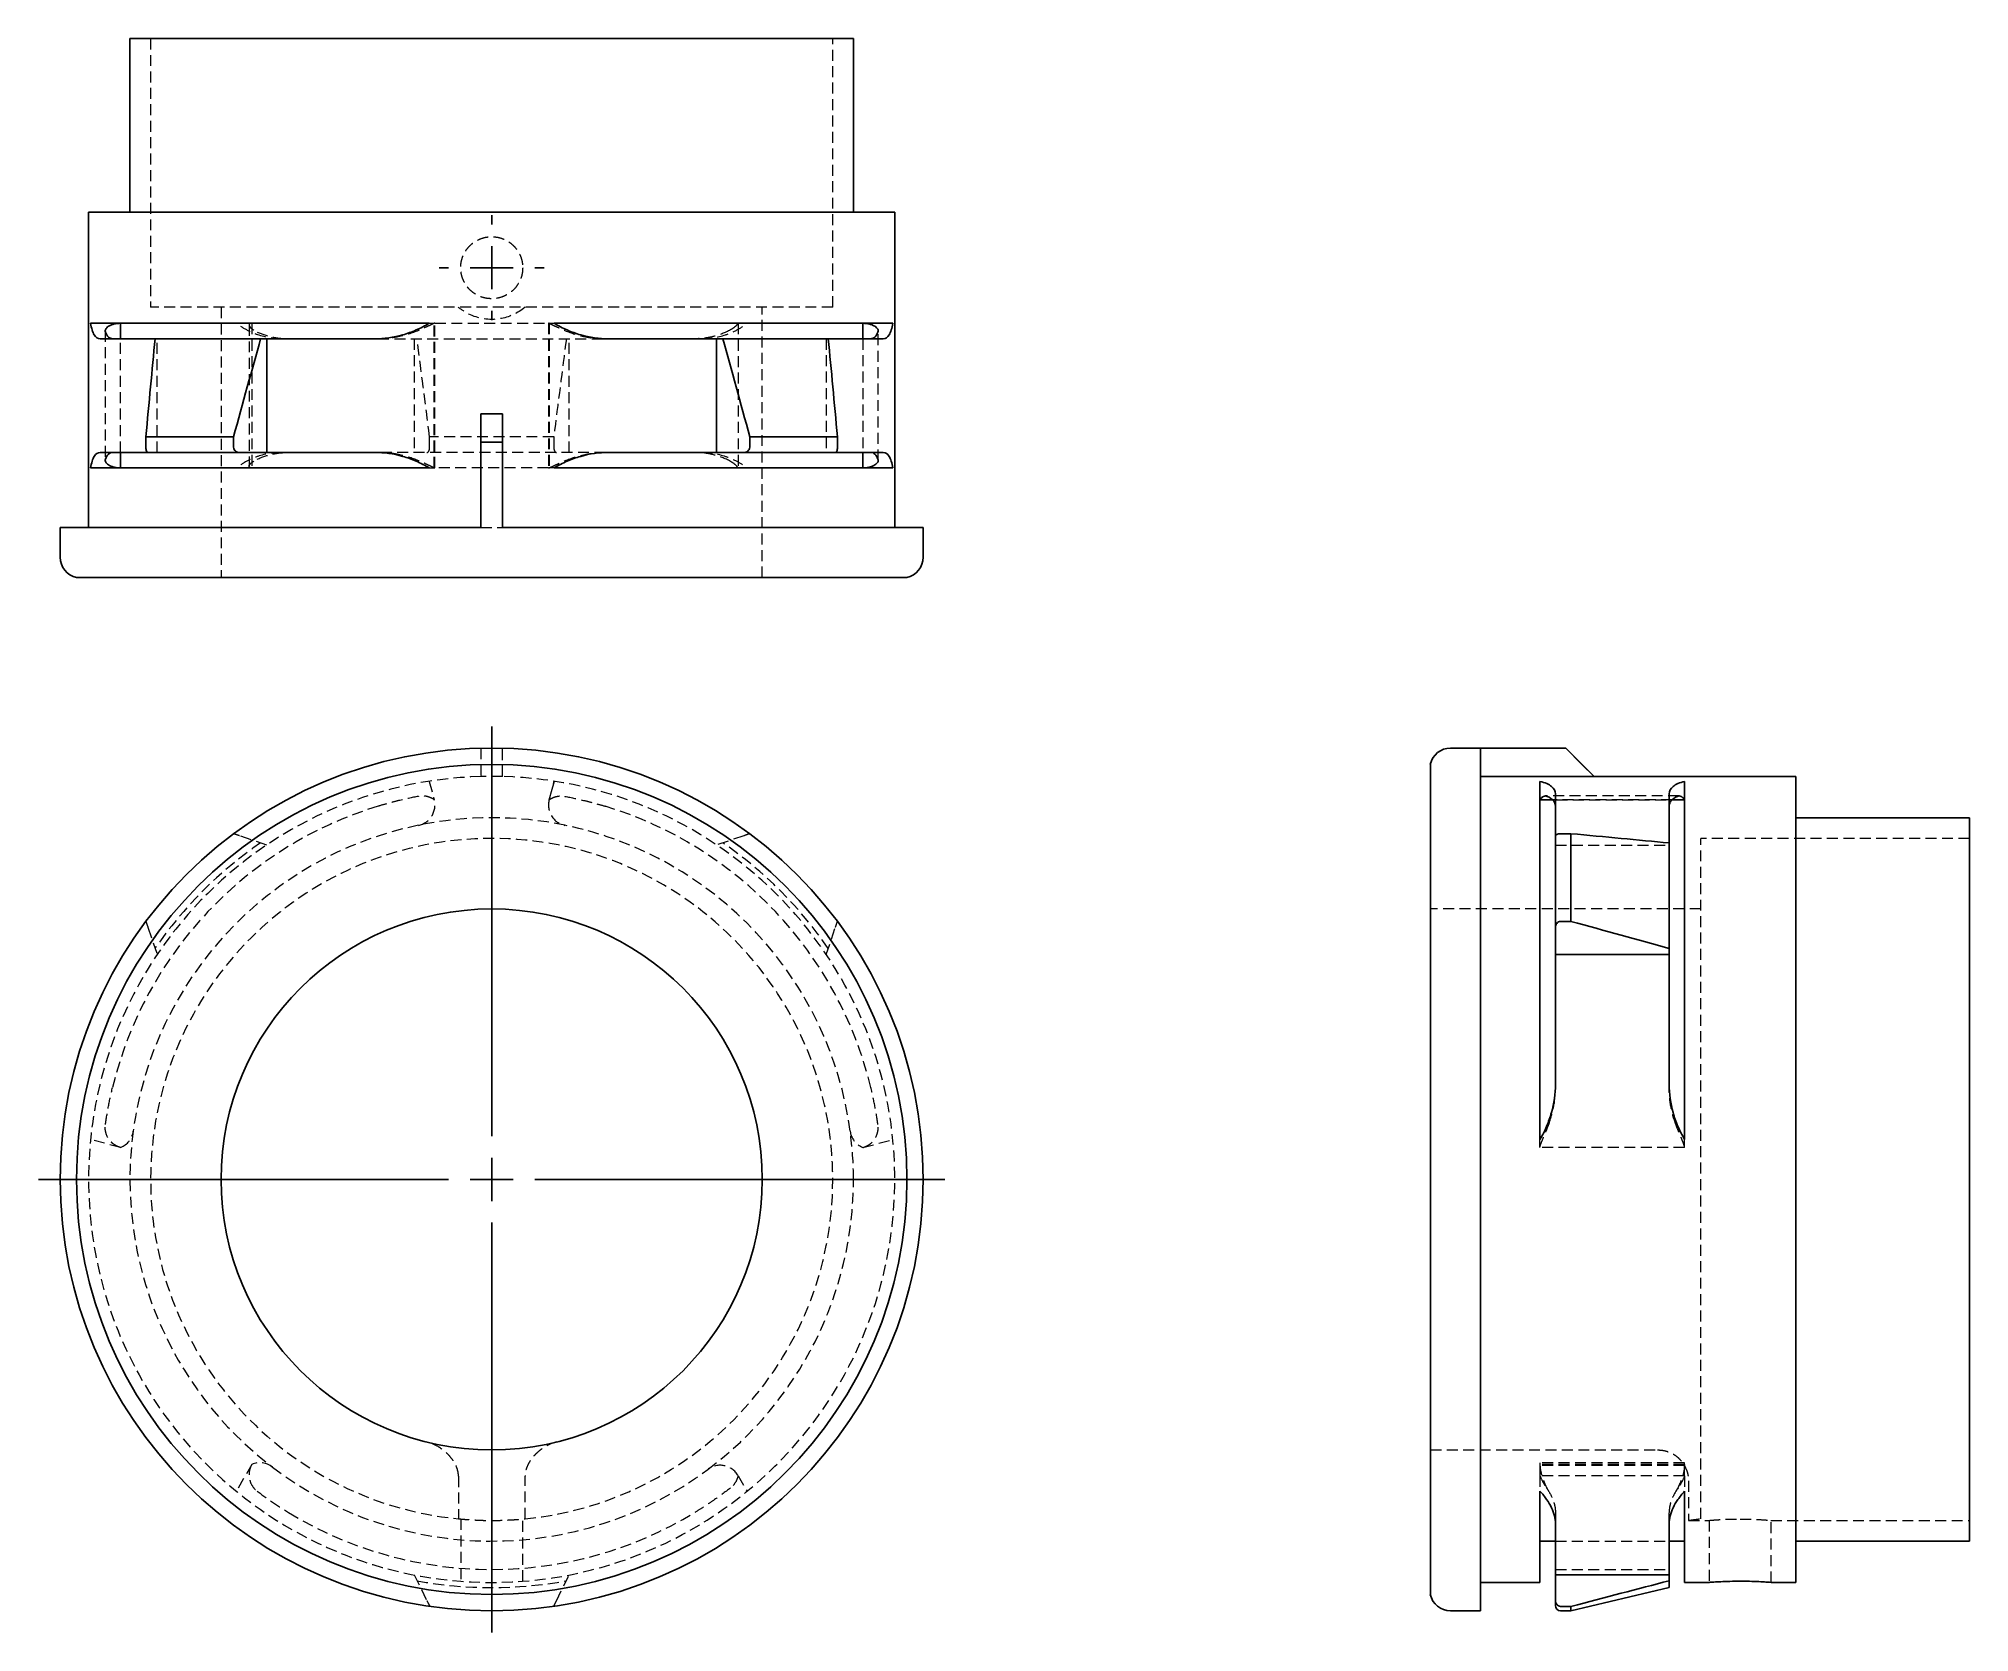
# Model space of a CAD drawing. Header units: millimetres. Extents: x 30 to 254, y 4 to 189.
import ezdxf

# ---------------------------------------------------------------- set-up
doc = ezdxf.new("R2010")
doc.units = ezdxf.units.MM
doc.linetypes.add('HIDDEN', pattern=[1.905, 1.27, -0.635])
doc.layers.add('10', color=7, linetype='Continuous')

# ---------------------------------------------------------------- blocks, each defined once
blk = doc.blocks.new('SW_CENTERMARKSYMBOL_0')
at = {"layer": '10', "color": 0}
for p, q in [((0, 5), (0, 52.5)), ((0, 0), (0, 2.5)), ((-5, 0), (-52.5, 0)), ((0, 0), (-2.5, 0)), ((0, 0), (0, -2.5)), ((0, 0), (2.5, 0)), ((5, 0), (52.5, 0)), ((0, -5), (0, -52.5))]:
    blk.add_line(p, q, dxfattribs=at)
blk = doc.blocks.new('SW_CENTERMARKSYMBOL_1')
at = {"layer": '10', "color": 0}
for p, q in [((0, 5), (0, 6.09)), ((0, 0), (0, 2.5)), ((-5, 0), (-6.09, 0)), ((0, 0), (-2.5, 0)), ((0, 0), (0, -2.5)), ((0, 0), (2.5, 0)), ((5, 0), (6.09, 0)), ((0, -5), (0, -6.09))]:
    blk.add_line(p, q, dxfattribs=at)

msp = doc.modelspace()

# ---------------------------------------------------------------- linework, layer by layer
at = {"color": 7, "linetype": 'Continuous', "lineweight": 25}
for p, q in [((41.08, 189.23), (41.08, 169.11)), ((41.08, 189.23), (124.92, 189.23)), ((124.92, 169.11), (124.92, 189.23)), ((36.29, 169.11), (36.29, 132.58)), ((36.29, 169.11), (129.71, 169.11)), ((129.71, 132.58), (129.71, 169.11)), ((36.52, 156.23), (75.76, 156.23)), ((43.98, 154.44), (37.62, 154.44)), ((39.99, 154.44), (39.99, 156.23)), ((56.23, 154.44), (44, 154.44)), ((56.23, 154.44), (56.94, 154.44)), ((56.94, 154.44), (56.94, 141.26)), ((69.45, 154.44), (56.94, 154.44)), ((90.24, 156.23), (129.48, 156.23)), ((109.06, 154.44), (96.55, 154.44)), ((109.06, 141.26), (109.06, 154.44)), ((109.06, 154.44), (109.77, 154.44)), ((122, 154.44), (109.77, 154.44)), ((128.38, 154.44), (122.01, 154.44)), ((126.01, 156.23), (126.01, 154.44)), ((81.74, 145.75), (81.74, 142.46)), ((81.74, 145.75), (84.26, 145.75)), ((84.26, 142.46), (84.26, 145.75)), ((37.62, 141.26), (43.17, 141.26)), ((39.99, 139.47), (39.99, 141.26)), ((42.93, 143.06), (53.09, 143.06)), ((42.93, 143.06), (42.93, 141.86)), ((43.17, 141.26), (53.78, 141.26)), ((53.09, 141.86), (53.09, 143.06)), ((56.94, 141.26), (53.78, 141.26)), ((56.94, 141.26), (69.45, 141.26)), ((81.74, 142.46), (84.26, 142.46)), ((81.74, 132.58), (81.74, 142.46)), ((84.26, 132.58), (84.26, 142.46)), ((96.55, 141.26), (109.06, 141.26)), ((112.22, 141.26), (109.06, 141.26)), ((112.22, 141.26), (122.83, 141.26)), ((112.91, 143.06), (112.91, 141.86)), ((112.91, 143.06), (123.07, 143.06)), ((122.83, 141.26), (128.38, 141.26)), ((123.07, 141.86), (123.07, 143.06)), ((126.01, 141.26), (126.01, 139.47)), ((75.76, 139.47), (36.52, 139.47)), ((129.48, 139.47), (90.24, 139.47)), ((33, 132.58), (33, 129.11)), ((33, 132.58), (81.74, 132.58)), ((84.26, 132.58), (133, 132.58)), ((133, 129.11), (133, 132.58)), ((34.89, 126.77), (131.11, 126.77)), ((207.46, 107), (194.11, 107)), ((197.58, 106.98), (207.46, 106.98)), ((197.58, 106.98), (197.58, 7)), ((210.75, 103.71), (207.46, 107)), ((207.46, 107), (207.46, 106.98)), ((191.77, 105.11), (191.77, 57)), ((210.75, 103.69), (197.58, 103.69)), ((204.47, 61.63), (204.47, 103.14)), ((234.11, 103.71), (210.75, 103.71)), ((210.75, 103.71), (210.75, 103.69)), ((221.23, 103.14), (221.23, 61.63)), ((234.11, 103.71), (234.11, 57)), ((205.91, 101.01), (204.47, 101.01)), ((206.26, 101.7), (206.26, 96.83)), ((219.44, 96.02), (219.44, 101.7)), ((221.23, 101.01), (219.78, 101.01)), ((254.23, 98.92), (234.11, 98.92)), ((254.23, 98.92), (254.23, 57)), ((206.26, 96.83), (206.26, 86.22)), ((208.06, 97.07), (206.86, 97.07)), ((208.06, 97.07), (208.06, 86.91)), ((219.44, 83.77), (219.44, 96)), ((206.26, 83.06), (206.26, 86.22)), ((206.86, 86.91), (208.06, 86.91)), ((206.26, 83.06), (206.26, 68.04)), ((219.44, 83.06), (206.26, 83.06)), ((219.44, 83.77), (219.44, 83.06)), ((219.44, 68.04), (219.44, 83.06)), ((191.77, 57), (191.77, 8.89)), ((234.11, 57), (234.11, 10.29)), ((254.23, 57), (254.23, 15.08)), ((204.47, 10.29), (204.47, 20.86)), ((221.23, 20.86), (221.23, 10.29)), ((206.26, 17.1), (206.26, 11.17)), ((219.44, 11.17), (219.44, 17.1)), ((204.47, 15.08), (206.26, 15.08)), ((219.44, 15.08), (221.23, 15.08)), ((234.11, 15.08), (254.23, 15.08)), ((197.58, 10.29), (204.47, 10.29)), ((206.26, 11.17), (219.44, 11.17)), ((206.26, 8.17), (206.26, 11.17)), ((208.06, 7), (219.44, 9.69)), ((219.44, 11.17), (219.44, 10.49)), ((219.44, 9.69), (219.44, 10.49)), ((221.23, 10.29), (224.12, 10.29)), ((231.26, 10.29), (234.11, 10.29)), ((194.11, 7), (197.58, 7)), ((206.26, 8.17), (206.26, 7.6)), ((208.06, 7.52), (206.86, 7.52)), ((206.86, 7), (208.06, 7)), ((208.06, 7.52), (208.06, 7))]:
    msp.add_line(p, q, dxfattribs=at)
at = {"color": 7, "linetype": 'HIDDEN', "lineweight": 18}
for p, q in [((43.48, 189.23), (43.48, 158.09)), ((122.52, 158.09), (122.52, 189.23)), ((122.52, 158.09), (43.48, 158.09)), ((51.65, 158.09), (51.65, 126.77)), ((114.35, 126.77), (114.35, 158.09)), ((38.22, 155.35), (38.22, 140.35)), ((39.99, 141.26), (39.99, 154.44)), ((44.24, 141.26), (44.24, 154.44)), ((54.89, 156.04), (54.89, 139.66)), ((55.21, 156.23), (55.21, 139.47)), ((69.83, 154.44), (69.45, 154.44)), ((69.82, 154.44), (96.17, 154.44)), ((74.02, 154.44), (74.02, 141.26)), ((75.76, 156.23), (76.34, 156.23)), ((76.34, 139.47), (76.34, 156.23)), ((76.42, 156.23), (89.58, 156.23)), ((76.42, 139.47), (76.42, 156.23)), ((89.66, 156.23), (89.58, 156.23)), ((89.58, 156.23), (89.58, 139.47)), ((89.66, 156.23), (90.24, 156.23)), ((89.66, 156.23), (89.66, 139.47)), ((91.98, 141.26), (91.98, 154.44)), ((96.55, 154.44), (96.17, 154.44)), ((111.55, 156.23), (111.55, 139.47)), ((121.76, 154.44), (121.76, 141.26)), ((126.01, 154.44), (126.01, 141.26)), ((127.78, 140.35), (127.78, 155.35)), ((69.45, 141.26), (69.83, 141.26)), ((96.18, 141.26), (69.83, 141.26)), ((90.19, 143.06), (75.81, 143.06)), ((75.81, 141.86), (75.81, 143.06)), ((90.19, 143.06), (90.19, 141.86)), ((96.17, 141.26), (96.55, 141.26)), ((75.76, 139.47), (76.34, 139.47)), ((76.34, 139.47), (76.42, 139.47)), ((89.58, 139.47), (76.42, 139.47)), ((90.24, 139.47), (89.66, 139.47)), ((81.74, 132.58), (84.26, 132.58)), ((81.74, 106.98), (81.74, 103.69)), ((84.26, 103.69), (84.26, 106.98)), ((75.76, 103.14), (76.34, 101.01)), ((75.76, 103.14), (76.34, 101.01)), ((90.24, 103.14), (89.66, 101.01)), ((89.66, 101.01), (90.24, 103.14)), ((204.47, 101.01), (221.23, 101.01)), ((220.59, 101.45), (205.11, 101.45)), ((219.78, 101.01), (205.91, 101.01)), ((56.94, 95.76), (53.78, 96.83)), ((112.22, 96.83), (109.06, 95.76)), ((223.09, 17.67), (223.09, 96.52)), ((254.23, 96.52), (223.09, 96.52)), ((206.26, 95.76), (219.44, 95.76)), ((223.09, 88.35), (191.77, 88.35)), ((43.17, 86.22), (44.24, 83.06)), ((121.76, 83.06), (122.83, 86.22)), ((206.26, 68.04), (206.26, 67.66)), ((219.44, 67.66), (219.44, 68.04)), ((39.99, 60.7), (36.52, 61.63)), ((126.01, 60.7), (129.48, 61.63)), ((204.47, 60.7), (204.47, 61.63)), ((221.23, 60.7), (204.47, 60.7)), ((221.23, 60.7), (221.23, 61.63)), ((191.77, 25.65), (218.09, 25.65)), ((55.21, 23.97), (53.41, 20.86)), ((79.14, 22.61), (79.14, 17.67)), ((86.86, 17.67), (86.86, 22.61)), ((111.55, 22.66), (112.59, 20.86)), ((111.55, 22.66), (112.59, 20.86)), ((204.47, 24.16), (204.47, 23.86)), ((221.23, 24.16), (204.47, 24.16)), ((221.23, 23.97), (204.47, 23.97)), ((221.23, 23.86), (204.47, 23.86)), ((204.47, 22.66), (204.47, 20.86)), ((221.23, 22.66), (204.47, 22.66)), ((221.23, 23.86), (221.23, 24.16)), ((221.23, 22.66), (221.23, 23.86)), ((221.23, 22.66), (221.23, 20.86)), ((221.68, 22.06), (221.68, 17.48)), ((206.26, 18.4), (206.26, 17.1)), ((219.44, 17.1), (219.44, 18.4)), ((79.41, 17.64), (79.41, 10.43)), ((86.59, 10.43), (86.59, 17.64)), ((221.68, 17.48), (224.12, 17.48)), ((224.08, 17.48), (224.08, 10.29)), ((231.22, 17.48), (254.23, 17.48)), ((231.26, 10.29), (231.26, 17.48)), ((206.26, 15.08), (219.44, 15.08)), ((206.26, 11.79), (219.44, 11.79)), ((74.02, 11.17), (75.49, 8.17)), ((90.51, 8.17), (91.98, 11.17)), ((228.46, 10.42), (227.47, 10.43))]:
    msp.add_line(p, q, dxfattribs=at)
at = {"color": 7, "linetype": 'HIDDEN', "lineweight": 18, "flags": 128}
for points in [[(76.42, 156.23), (76.41, 156.23), (76.34, 156.23)], [(89.58, 139.47), (89.59, 139.47), (89.66, 139.47)], [(204.47, 23.86), (204.47, 23.81), (204.47, 23.66), (204.47, 23.41), (204.47, 23.07), (204.47, 22.66)]]:
    msp.add_lwpolyline(points, dxfattribs=at)
at = {"color": 7, "linetype": 'Continuous', "lineweight": 25, "flags": 128}
msp.add_lwpolyline([(207.46, 106.98), (209.33, 105.11), (210.75, 103.69)], dxfattribs=at)
at = {"color": 7, "linetype": 'Continuous', "lineweight": 25}
for radius in [50, 48.11, 31.35]:
    msp.add_circle((83, 57), radius, dxfattribs=at)
for centre, radius, start, end in [((35.4, 129.11), 2.4, 180, 257.7935), ((130.6, 129.11), 2.4, 282.2065, 0), ((194.11, 104.6), 2.4, 90, 167.7935), ((194.11, 9.4), 2.4, 192.2065, 270), ((206.86, 7.6), 0.599, 180, 270)]:
    msp.add_arc(centre, radius, start, end, dxfattribs=at)
at = {"color": 7, "linetype": 'HIDDEN', "lineweight": 18}
for centre, radius, start, end in [((83, 57), 46.71, 91.5428, 88.4572), ((83, 57), 46.71, 88.4572, 91.5428), ((74.02, 100.39), 2.4, 281.6903, 14.9999), ((91.98, 100.39), 2.4, 165.0001, 258.3097), ((83, 57), 45.21, 106.9313, 166.3659), ((83, 57), 41.92, 78.3097, 101.6903), ((83, 57), 45.21, 13.6341, 73.0687), ((83, 57), 41.92, 101.6903, 172.3211), ((83, 57), 39.52, 275.5999, 264.4001), ((83, 57), 41.92, 7.6789, 78.3097), ((83, 57), 47.31, 124.4633, 145.5367), ((83, 57), 47.31, 34.4633, 55.5367), ((39.09, 62.92), 2.4, 292.1893, 352.3211), ((83, 57), 41.92, 172.3211, 232.6789), ((126.91, 62.92), 2.4, 187.6789, 247.8107), ((83, 57), 41.92, 0, 7.6789), ((83, 57), 41.92, 306.6866, 0), ((56.13, 21.76), 2.4, 52.6789, 112.8107), ((83, 57), 41.92, 232.6789, 306.6866), ((109.47, 21.47), 2.4, 30.0001, 126.6866), ((83, 57), 45.21, 238.6341, 301.3659), ((83, 57), 47.31, 259.4633, 280.5367)]:
    msp.add_arc(centre, radius, start, end, dxfattribs=at)
for points, knots in [([(86.59, 162.67), (86.59, 162.91), (86.57, 163.14), (86.48, 163.6), (86.41, 163.83), (86.23, 164.26), (86.12, 164.47), (85.86, 164.86), (85.71, 165.04), (85.37, 165.38), (85.19, 165.52), (84.8, 165.79), (84.59, 165.9), (84.16, 166.08), (83.93, 166.15), (83.47, 166.24), (83.24, 166.26), (82.77, 166.26), (82.53, 166.24), (82.07, 166.15), (81.85, 166.08), (81.41, 165.9), (81.2, 165.79), (80.81, 165.53), (80.63, 165.38), (80.29, 165.04), (80.14, 164.86), (79.88, 164.47), (79.77, 164.26), (79.59, 163.83), (79.52, 163.61), (79.43, 163.14), (79.41, 162.91), (79.41, 162.43), (79.43, 162.2), (79.52, 161.74), (79.59, 161.51), (79.77, 161.08), (79.88, 160.87), (80.14, 160.48), (80.29, 160.29), (80.63, 159.96), (80.81, 159.81), (81.2, 159.55), (81.41, 159.44), (81.84, 159.26), (82.07, 159.19), (82.53, 159.1), (82.76, 159.08), (83.23, 159.08), (83.47, 159.1), (83.93, 159.19), (84.15, 159.26), (84.59, 159.44), (84.8, 159.55), (85.19, 159.81), (85.37, 159.96), (85.71, 160.29), (85.86, 160.48), (86.12, 160.87), (86.23, 161.08), (86.41, 161.51), (86.48, 161.73), (86.57, 162.19), (86.59, 162.43), (86.59, 162.67)], [0, 0, 0, 0, 0.03125, 0.03125, 0.0625, 0.0625, 0.09375, 0.09375, 0.125, 0.125, 0.15625, 0.15625, 0.1875, 0.1875, 0.21875, 0.21875, 0.25, 0.25, 0.28125, 0.28125, 0.3125, 0.3125, 0.34375, 0.34375, 0.375, 0.375, 0.40625, 0.40625, 0.4375, 0.4375, 0.46875, 0.46875, 0.5, 0.5, 0.53125, 0.53125, 0.5625, 0.5625, 0.59375, 0.59375, 0.625, 0.625, 0.65625, 0.65625, 0.6875, 0.6875, 0.71875, 0.71875, 0.75, 0.75, 0.78125, 0.78125, 0.8125, 0.8125, 0.84375, 0.84375, 0.875, 0.875, 0.90625, 0.90625, 0.9375, 0.9375, 0.96875, 0.96875, 1, 1, 1, 1]), ([(86.86, 158.09), (86.03, 157.39), (83.84, 156.39), (80.93, 156.84), (79.51, 157.78), (79.14, 158.09)], [0.618317, 0.618317, 0.618317, 0.618317, 1.057056, 1.55011, 1.742641, 1.742641, 1.742641, 1.742641]), ([(58.72, 154.44), (57.74, 154.44), (56.8, 154.59), (55.46, 155.04), (55.03, 155.23), (54.19, 155.68), (53.79, 155.94), (53.41, 156.23)], [0, 0, 0, 0, 0.5, 0.5, 0.75, 0.75, 1, 1, 1, 1]), ([(55.21, 156.23), (55.13, 156.23), (55.07, 156.22), (54.97, 156.19), (54.93, 156.16), (54.89, 156.1), (54.88, 156.06), (54.89, 155.98), (54.91, 155.93), (55, 155.78), (55.11, 155.66), (55.42, 155.44), (55.61, 155.33), (55.84, 155.22)], [0, 0, 0, 0, 0.125, 0.125, 0.25, 0.25, 0.375, 0.375, 0.5, 0.5, 0.75, 0.75, 1, 1, 1, 1]), ([(55.84, 155.22), (56.41, 154.96), (56.99, 154.77), (58.2, 154.5), (58.82, 154.44), (59.47, 154.44)], [0, 0, 0, 0, 0.5, 0.5, 1, 1, 1, 1]), ([(74.51, 155.39), (73.75, 155.08), (72.99, 154.84), (71.82, 154.6), (71.42, 154.54), (70.63, 154.46), (70.23, 154.44), (69.83, 154.44)], [0, 0, 0, 0, 0.5, 0.5, 0.75, 0.75, 1, 1, 1, 1]), ([(76.34, 156.23), (76.2, 156.17), (76.06, 156.1), (75.77, 155.96), (75.62, 155.89), (75.3, 155.75), (75.15, 155.67), (74.83, 155.53), (74.67, 155.46), (74.51, 155.39)], [0, 0, 0, 0, 0.25, 0.25, 0.5, 0.5, 0.75, 0.75, 1, 1, 1, 1]), ([(89.66, 156.23), (89.8, 156.17), (89.94, 156.1), (90.23, 155.96), (90.38, 155.89), (90.7, 155.75), (90.85, 155.67), (91.17, 155.53), (91.33, 155.46), (91.49, 155.39)], [0, 0, 0, 0, 0.25, 0.25, 0.5, 0.5, 0.75, 0.75, 1, 1, 1, 1]), ([(91.49, 155.39), (92.25, 155.08), (93.01, 154.84), (94.18, 154.6), (94.58, 154.54), (95.37, 154.46), (95.77, 154.44), (96.17, 154.44)], [0, 0, 0, 0, 0.5, 0.5, 0.75, 0.75, 1, 1, 1, 1]), ([(110.67, 155.47), (110.04, 155.13), (109.38, 154.87), (108.34, 154.61), (107.99, 154.55), (107.27, 154.46), (106.9, 154.44), (106.53, 154.44)], [0, 0, 0, 0, 0.5, 0.5, 0.75, 0.75, 1, 1, 1, 1]), ([(107.28, 154.44), (108.26, 154.44), (109.2, 154.59), (110.54, 155.04), (110.97, 155.23), (111.81, 155.68), (112.21, 155.94), (112.59, 156.23)], [0, 0, 0, 0, 0.5, 0.5, 0.75, 0.75, 1, 1, 1, 1]), ([(111.55, 156.23), (111.49, 156.12), (111.38, 155.99), (111.08, 155.73), (110.89, 155.6), (110.67, 155.47)], [0, 0, 0, 0, 0.5, 0.5, 1, 1, 1, 1]), ([(58.72, 141.26), (57.74, 141.26), (56.8, 141.11), (55.46, 140.65), (55.03, 140.46), (54.19, 140.02), (53.79, 139.76), (53.41, 139.47)], [0, 0, 0, 0, 0.5, 0.5, 0.75, 0.75, 1, 1, 1, 1]), ([(55.84, 140.48), (56.41, 140.74), (56.99, 140.93), (58.2, 141.2), (58.82, 141.26), (59.47, 141.26)], [0, 0, 0, 0, 0.5, 0.5, 1, 1, 1, 1]), ([(74.51, 140.3), (73.75, 140.62), (72.99, 140.86), (71.82, 141.1), (71.42, 141.16), (70.63, 141.24), (70.23, 141.26), (69.83, 141.26)], [0, 0, 0, 0, 0.5, 0.5, 0.75, 0.75, 1, 1, 1, 1]), ([(75.49, 141.26), (75.53, 141.26), (75.57, 141.27), (75.64, 141.33), (75.68, 141.36), (75.74, 141.47), (75.77, 141.53), (75.8, 141.69), (75.81, 141.77), (75.81, 141.86)], [0, 0, 0, 0, 0.25, 0.25, 0.5, 0.5, 0.75, 0.75, 1, 1, 1, 1]), ([(90.19, 141.86), (90.19, 141.77), (90.2, 141.69), (90.23, 141.54), (90.26, 141.47), (90.35, 141.31), (90.43, 141.26), (90.51, 141.26)], [0, 0, 0, 0, 0.25, 0.25, 0.5, 0.5, 1, 1, 1, 1]), ([(91.49, 140.3), (92.25, 140.62), (93.01, 140.86), (94.18, 141.1), (94.58, 141.16), (95.37, 141.24), (95.77, 141.26), (96.17, 141.26)], [0, 0, 0, 0, 0.5, 0.5, 0.75, 0.75, 1, 1, 1, 1]), ([(110.67, 140.22), (110.04, 140.57), (109.38, 140.82), (108.34, 141.08), (107.99, 141.15), (107.27, 141.24), (106.9, 141.26), (106.53, 141.26)], [0, 0, 0, 0, 0.5, 0.5, 0.75, 0.75, 1, 1, 1, 1]), ([(107.28, 141.26), (108.26, 141.26), (109.2, 141.11), (110.54, 140.65), (110.97, 140.46), (111.81, 140.02), (112.21, 139.76), (112.59, 139.47)], [0, 0, 0, 0, 0.5, 0.5, 0.75, 0.75, 1, 1, 1, 1]), ([(55.21, 139.47), (55.13, 139.47), (55.07, 139.47), (54.97, 139.51), (54.93, 139.53), (54.89, 139.6), (54.88, 139.63), (54.89, 139.72), (54.91, 139.77), (55, 139.92), (55.11, 140.03), (55.42, 140.26), (55.61, 140.37), (55.84, 140.48)], [0, 0, 0, 0, 0.125, 0.125, 0.25, 0.25, 0.375, 0.375, 0.5, 0.5, 0.75, 0.75, 1, 1, 1, 1]), ([(76.34, 139.47), (76.2, 139.53), (76.06, 139.6), (75.77, 139.74), (75.62, 139.81), (75.3, 139.95), (75.15, 140.03), (74.83, 140.17), (74.67, 140.24), (74.51, 140.3)], [0, 0, 0, 0, 0.25, 0.25, 0.5, 0.5, 0.75, 0.75, 1, 1, 1, 1]), ([(89.66, 139.47), (89.8, 139.53), (89.94, 139.6), (90.23, 139.74), (90.38, 139.81), (90.7, 139.95), (90.85, 140.03), (91.17, 140.17), (91.33, 140.24), (91.49, 140.3)], [0, 0, 0, 0, 0.25, 0.25, 0.5, 0.5, 0.75, 0.75, 1, 1, 1, 1]), ([(111.55, 139.47), (111.49, 139.58), (111.38, 139.71), (111.08, 139.97), (110.89, 140.1), (110.67, 140.22)], [0, 0, 0, 0, 0.5, 0.5, 1, 1, 1, 1]), ([(74.51, 101.4), (73.75, 101.26), (72.99, 101.09), (71.82, 100.81), (71.42, 100.7), (70.63, 100.49), (70.23, 100.37), (69.83, 100.25)], [0, 0, 0, 0, 0.5, 0.5, 0.75, 0.75, 1, 1, 1, 1]), ([(76.34, 101.01), (76.2, 101.11), (76.06, 101.18), (75.77, 101.31), (75.62, 101.36), (75.3, 101.43), (75.15, 101.45), (74.83, 101.45), (74.67, 101.44), (74.51, 101.4)], [0, 0, 0, 0, 0.25, 0.25, 0.5, 0.5, 0.75, 0.75, 1, 1, 1, 1]), ([(89.66, 101.01), (89.8, 101.11), (89.94, 101.18), (90.23, 101.31), (90.38, 101.36), (90.7, 101.43), (90.85, 101.45), (91.17, 101.45), (91.33, 101.44), (91.49, 101.4)], [0, 0, 0, 0, 0.25, 0.25, 0.5, 0.5, 0.75, 0.75, 1, 1, 1, 1]), ([(91.49, 101.4), (92.25, 101.26), (93.01, 101.09), (94.18, 100.81), (94.58, 100.7), (95.37, 100.49), (95.77, 100.37), (96.17, 100.25)], [0, 0, 0, 0, 0.5, 0.5, 0.75, 0.75, 1, 1, 1, 1]), ([(53.78, 96.83), (53.7, 96.86), (53.62, 96.89), (53.46, 96.94), (53.39, 96.97), (53.25, 97.01), (53.2, 97.03), (53.12, 97.06), (53.09, 97.07), (53.09, 97.07)], [0, 0, 0, 0, 0.25, 0.25, 0.5, 0.5, 0.75, 0.75, 1, 1, 1, 1]), ([(112.91, 97.07), (112.91, 97.07), (112.88, 97.06), (112.8, 97.03), (112.75, 97.02), (112.55, 96.95), (112.38, 96.89), (112.22, 96.83)], [0, 0, 0, 0, 0.25, 0.25, 0.5, 0.5, 1, 1, 1, 1]), ([(42.93, 86.91), (42.93, 86.91), (42.94, 86.88), (42.97, 86.8), (42.98, 86.75), (43.05, 86.55), (43.11, 86.38), (43.17, 86.22)], [0, 0, 0, 0, 0.25, 0.25, 0.5, 0.5, 1, 1, 1, 1]), ([(122.83, 86.22), (122.86, 86.3), (122.89, 86.38), (122.94, 86.54), (122.97, 86.61), (123.01, 86.75), (123.03, 86.8), (123.06, 86.88), (123.07, 86.91), (123.07, 86.91)], [0, 0, 0, 0, 0.25, 0.25, 0.5, 0.5, 0.75, 0.75, 1, 1, 1, 1]), ([(38.24, 63.35), (38.34, 64.05), (38.46, 64.76), (38.73, 66.2), (38.89, 66.92), (39.06, 67.66)], [0, 0, 0, 0, 0.5, 0.5, 1, 1, 1, 1]), ([(127.76, 63.35), (127.66, 64.05), (127.54, 64.76), (127.27, 66.2), (127.11, 66.92), (126.94, 67.66)], [0, 0, 0, 0, 0.5, 0.5, 1, 1, 1, 1]), ([(205.48, 63.35), (205.74, 64.05), (205.93, 64.76), (206.2, 66.2), (206.26, 66.92), (206.26, 67.66)], [0, 0, 0, 0, 0.5, 0.5, 1, 1, 1, 1]), ([(220.22, 63.35), (219.96, 64.05), (219.77, 64.76), (219.5, 66.2), (219.44, 66.92), (219.44, 67.66)], [0, 0, 0, 0, 0.5, 0.5, 1, 1, 1, 1]), ([(39.99, 60.7), (39.84, 60.74), (39.7, 60.8), (39.43, 60.93), (39.3, 61.01), (39.06, 61.18), (38.95, 61.28), (38.76, 61.49), (38.67, 61.61), (38.44, 61.97), (38.33, 62.24), (38.21, 62.78), (38.2, 63.07), (38.24, 63.35)], [0, 0, 0, 0, 0.125, 0.125, 0.25, 0.25, 0.375, 0.375, 0.5, 0.5, 0.75, 0.75, 1, 1, 1, 1]), ([(126.01, 60.7), (126.16, 60.74), (126.3, 60.8), (126.57, 60.93), (126.7, 61.01), (126.94, 61.18), (127.05, 61.28), (127.24, 61.49), (127.33, 61.61), (127.56, 61.97), (127.67, 62.24), (127.79, 62.78), (127.8, 63.07), (127.76, 63.35)], [0, 0, 0, 0, 0.125, 0.125, 0.25, 0.25, 0.375, 0.375, 0.5, 0.5, 0.75, 0.75, 1, 1, 1, 1]), ([(204.47, 60.7), (204.47, 60.74), (204.47, 60.8), (204.51, 60.93), (204.53, 61.01), (204.6, 61.18), (204.63, 61.28), (204.72, 61.49), (204.77, 61.61), (204.92, 61.97), (205.03, 62.24), (205.26, 62.78), (205.37, 63.07), (205.48, 63.35)], [0, 0, 0, 0, 0.125, 0.125, 0.25, 0.25, 0.375, 0.375, 0.5, 0.5, 0.75, 0.75, 1, 1, 1, 1]), ([(221.23, 60.7), (221.23, 60.74), (221.22, 60.8), (221.19, 60.93), (221.16, 61.01), (221.1, 61.18), (221.06, 61.28), (220.98, 61.49), (220.93, 61.61), (220.78, 61.97), (220.66, 62.24), (220.44, 62.78), (220.33, 63.07), (220.22, 63.35)], [0, 0, 0, 0, 0.125, 0.125, 0.25, 0.25, 0.375, 0.375, 0.5, 0.5, 0.75, 0.75, 1, 1, 1, 1]), ([(79.14, 22.61), (79.15, 22.85), (79.11, 23.09), (78.98, 23.55), (78.88, 23.78), (78.66, 24.21), (78.53, 24.41), (78.25, 24.79), (78.09, 24.98), (77.75, 25.32), (77.57, 25.48), (77.19, 25.78), (76.99, 25.91), (76.36, 26.27), (75.92, 26.46), (75.45, 26.58)], [0, 0, 0, 0, 0.125, 0.125, 0.25, 0.25, 0.375, 0.375, 0.5, 0.5, 0.625, 0.625, 0.75, 0.75, 1, 1, 1, 1]), ([(90.55, 26.58), (90.08, 26.46), (89.64, 26.27), (89.01, 25.91), (88.81, 25.77), (88.43, 25.48), (88.25, 25.32), (87.92, 24.98), (87.76, 24.8), (87.47, 24.41), (87.34, 24.2), (87.12, 23.78), (87.03, 23.55), (86.9, 23.09), (86.86, 22.85), (86.86, 22.61)], [0, 0, 0, 0, 0.25, 0.25, 0.375, 0.375, 0.5, 0.5, 0.625, 0.625, 0.75, 0.75, 0.875, 0.875, 1, 1, 1, 1]), ([(218.09, 25.65), (218.09, 25.65), (218.09, 25.65), (218.09, 25.65), (218.1, 25.65)], [0, 0, 0, 0, 0.028764, 1, 1, 1, 1]), ([(218.09, 25.65), (218.32, 25.64), (218.8, 25.61), (219.47, 25.4), (220.1, 25.07), (220.65, 24.62), (221.09, 24.07), (221.42, 23.44), (221.64, 22.77), (221.67, 22.3), (221.68, 22.06)], [0, 0, 0, 0, 0.125, 0.250224, 0.375306, 0.500103, 0.625004, 0.750056, 0.875037, 1, 1, 1, 1]), ([(55.21, 23.97), (55.13, 23.84), (55.07, 23.7), (54.97, 23.42), (54.93, 23.27), (54.89, 22.98), (54.88, 22.83), (54.89, 22.54), (54.91, 22.39), (55, 21.98), (55.11, 21.71), (55.42, 21.24), (55.61, 21.03), (55.84, 20.86)], [0, 0, 0, 0, 0.125, 0.125, 0.25, 0.25, 0.375, 0.375, 0.5, 0.5, 0.75, 0.75, 1, 1, 1, 1]), ([(111.55, 22.66), (111.49, 22.38), (111.38, 22.11), (111.08, 21.63), (110.89, 21.42), (110.67, 21.24)], [0, 0, 0, 0, 0.5, 0.5, 1, 1, 1, 1]), ([(204.47, 23.97), (204.47, 23.84), (204.47, 23.7), (204.51, 23.42), (204.53, 23.27), (204.6, 22.98), (204.63, 22.83), (204.72, 22.54), (204.77, 22.39), (204.92, 21.98), (205.03, 21.71), (205.26, 21.24), (205.37, 21.03), (205.48, 20.86)], [0, 0, 0, 0, 0.125, 0.125, 0.25, 0.25, 0.375, 0.375, 0.5, 0.5, 0.75, 0.75, 1, 1, 1, 1]), ([(204.47, 22.66), (204.58, 22.38), (204.71, 22.11), (204.97, 21.63), (205.1, 21.42), (205.22, 21.24)], [0, 0, 0, 0, 0.5, 0.5, 1, 1, 1, 1]), ([(221.23, 23.97), (221.23, 23.84), (221.22, 23.7), (221.19, 23.42), (221.16, 23.27), (221.1, 22.98), (221.06, 22.83), (220.98, 22.54), (220.93, 22.39), (220.78, 21.98), (220.66, 21.71), (220.44, 21.24), (220.33, 21.03), (220.22, 20.86)], [0, 0, 0, 0, 0.125, 0.125, 0.25, 0.25, 0.375, 0.375, 0.5, 0.5, 0.75, 0.75, 1, 1, 1, 1]), ([(221.23, 22.66), (221.12, 22.38), (220.99, 22.11), (220.73, 21.63), (220.6, 21.42), (220.47, 21.24)], [0, 0, 0, 0, 0.5, 0.5, 1, 1, 1, 1]), ([(55.84, 20.86), (56.41, 20.43), (56.99, 20.01), (58.2, 19.19), (58.82, 18.79), (59.47, 18.4)], [0, 0, 0, 0, 0.5, 0.5, 1, 1, 1, 1]), ([(110.67, 21.24), (110.04, 20.76), (109.38, 20.27), (108.34, 19.56), (107.99, 19.32), (107.27, 18.85), (106.9, 18.62), (106.53, 18.4)], [0, 0, 0, 0, 0.5, 0.5, 0.75, 0.75, 1, 1, 1, 1]), ([(205.22, 21.24), (205.57, 20.76), (205.82, 20.27), (206.08, 19.56), (206.15, 19.32), (206.24, 18.85), (206.26, 18.62), (206.26, 18.4)], [0, 0, 0, 0, 0.5, 0.5, 0.75, 0.75, 1, 1, 1, 1]), ([(220.47, 21.24), (220.13, 20.76), (219.87, 20.27), (219.61, 19.56), (219.55, 19.32), (219.46, 18.85), (219.44, 18.62), (219.44, 18.4)], [0, 0, 0, 0, 0.5, 0.5, 0.75, 0.75, 1, 1, 1, 1]), ([(79.14, 17.67), (79.41, 17.64), (79.7, 17.62), (80.3, 17.57), (80.62, 17.55), (81.28, 17.52), (81.61, 17.5), (82.3, 17.48), (82.65, 17.48), (83.35, 17.48), (83.7, 17.48), (84.38, 17.5), (84.72, 17.52), (85.38, 17.55), (85.7, 17.57), (86.3, 17.62), (86.59, 17.64), (86.86, 17.67)], [0, 0, 0, 0, 0.125, 0.125, 0.25, 0.25, 0.375, 0.375, 0.5, 0.5, 0.625, 0.625, 0.75, 0.75, 0.875, 0.875, 1, 1, 1, 1]), ([(221.69, 17.48), (221.7, 17.48), (221.71, 17.48), (221.94, 17.52), (222.32, 17.57), (222.73, 17.63), (223.02, 17.66), (223.09, 17.67)], [0, 0, 0, 0, 0.197186, 0.43937, 0.674422, 0.916169, 1, 1, 1, 1]), ([(224.12, 17.48), (224.11, 17.48), (224.06, 17.48), (224.39, 17.51), (225.08, 17.56), (226.09, 17.62), (227.01, 17.64), (227.54, 17.64), (227.67, 17.64)], [0, 0, 0, 0, 0.072819, 0.286533, 0.500567, 0.715372, 0.930203, 1, 1, 1, 1]), ([(227.67, 17.64), (228.07, 17.64), (228.88, 17.63), (229.95, 17.58), (230.76, 17.52), (231.22, 17.48), (231.22, 17.48), (231.22, 17.48)], [0, 0, 0, 0, 0.214234, 0.428446, 0.643215, 0.858351, 1, 1, 1, 1]), ([(75.49, 8.17), (75.53, 8.09), (75.57, 8.02), (75.64, 7.87), (75.68, 7.8), (75.74, 7.67), (75.77, 7.62), (75.8, 7.54), (75.81, 7.52), (75.81, 7.52)], [0, 0, 0, 0, 0.25, 0.25, 0.5, 0.5, 0.75, 0.75, 1, 1, 1, 1]), ([(90.19, 7.52), (90.19, 7.52), (90.2, 7.54), (90.23, 7.62), (90.26, 7.67), (90.35, 7.86), (90.43, 8.02), (90.51, 8.17)], [0, 0, 0, 0, 0.25, 0.25, 0.5, 0.5, 1, 1, 1, 1])]:
    msp.add_open_spline(points, degree=3, knots=knots, dxfattribs=at)
at = {"color": 7, "linetype": 'Continuous', "lineweight": 25}
for points, knots in [([(37.62, 154.44), (37.35, 154.44), (37.12, 154.59), (36.85, 155.04), (36.77, 155.23), (36.63, 155.68), (36.57, 155.94), (36.52, 156.23)], [0, 0, 0, 0, 0.5, 0.5, 0.75, 0.75, 1, 1, 1, 1]), ([(39.99, 156.23), (39.84, 156.23), (39.7, 156.22), (39.43, 156.19), (39.3, 156.16), (39.06, 156.1), (38.95, 156.06), (38.76, 155.98), (38.67, 155.93), (38.44, 155.78), (38.33, 155.66), (38.21, 155.44), (38.2, 155.33), (38.24, 155.22)], [0, 0, 0, 0, 0.125, 0.125, 0.25, 0.25, 0.375, 0.375, 0.5, 0.5, 0.75, 0.75, 1, 1, 1, 1]), ([(38.24, 155.22), (38.34, 154.96), (38.46, 154.77), (38.73, 154.5), (38.89, 154.44), (39.06, 154.44)], [0, 0, 0, 0, 0.5, 0.5, 1, 1, 1, 1]), ([(69.45, 154.44), (70.54, 154.44), (71.62, 154.59), (73.22, 155.04), (73.75, 155.23), (74.78, 155.68), (75.28, 155.94), (75.76, 156.23)], [0, 0, 0, 0, 0.5, 0.5, 0.75, 0.75, 1, 1, 1, 1]), ([(96.55, 154.44), (95.46, 154.44), (94.38, 154.59), (92.78, 155.04), (92.25, 155.23), (91.22, 155.68), (90.72, 155.94), (90.24, 156.23)], [0, 0, 0, 0, 0.5, 0.5, 0.75, 0.75, 1, 1, 1, 1]), ([(126.01, 156.23), (126.16, 156.23), (126.3, 156.22), (126.57, 156.19), (126.7, 156.16), (126.94, 156.1), (127.05, 156.06), (127.24, 155.98), (127.33, 155.93), (127.56, 155.78), (127.67, 155.66), (127.79, 155.44), (127.8, 155.33), (127.76, 155.22)], [0, 0, 0, 0, 0.125, 0.125, 0.25, 0.25, 0.375, 0.375, 0.5, 0.5, 0.75, 0.75, 1, 1, 1, 1]), ([(127.76, 155.22), (127.66, 154.96), (127.54, 154.77), (127.27, 154.5), (127.11, 154.44), (126.94, 154.44)], [0, 0, 0, 0, 0.5, 0.5, 1, 1, 1, 1]), ([(128.38, 154.44), (128.65, 154.44), (128.88, 154.59), (129.15, 155.04), (129.23, 155.23), (129.37, 155.68), (129.43, 155.94), (129.48, 156.23)], [0, 0, 0, 0, 0.5, 0.5, 0.75, 0.75, 1, 1, 1, 1]), ([(37.62, 141.26), (37.35, 141.26), (37.12, 141.11), (36.85, 140.65), (36.77, 140.46), (36.63, 140.02), (36.57, 139.76), (36.52, 139.47)], [0, 0, 0, 0, 0.5, 0.5, 0.75, 0.75, 1, 1, 1, 1]), ([(38.24, 140.48), (38.34, 140.74), (38.46, 140.93), (38.73, 141.2), (38.89, 141.26), (39.06, 141.26)], [0, 0, 0, 0, 0.5, 0.5, 1, 1, 1, 1]), ([(42.93, 141.86), (42.93, 141.77), (42.94, 141.69), (42.97, 141.54), (42.98, 141.47), (43.05, 141.31), (43.11, 141.26), (43.17, 141.26)], [0, 0, 0, 0, 0.25, 0.25, 0.5, 0.5, 1, 1, 1, 1]), ([(53.78, 141.26), (53.7, 141.26), (53.62, 141.27), (53.46, 141.33), (53.39, 141.36), (53.25, 141.47), (53.2, 141.53), (53.12, 141.69), (53.09, 141.77), (53.09, 141.86)], [0, 0, 0, 0, 0.25, 0.25, 0.5, 0.5, 0.75, 0.75, 1, 1, 1, 1]), ([(69.45, 141.26), (70.54, 141.26), (71.62, 141.11), (73.22, 140.66), (73.75, 140.47), (74.78, 140.02), (75.28, 139.76), (75.76, 139.47)], [0, 0, 0, 0, 0.5, 0.5, 0.75, 0.75, 1, 1, 1, 1]), ([(96.55, 141.26), (95.46, 141.26), (94.38, 141.11), (92.78, 140.66), (92.25, 140.47), (91.22, 140.02), (90.72, 139.76), (90.24, 139.47)], [0, 0, 0, 0, 0.5, 0.5, 0.75, 0.75, 1, 1, 1, 1]), ([(112.91, 141.86), (112.91, 141.77), (112.88, 141.69), (112.8, 141.54), (112.75, 141.47), (112.55, 141.31), (112.38, 141.26), (112.22, 141.26)], [0, 0, 0, 0, 0.25, 0.25, 0.5, 0.5, 1, 1, 1, 1]), ([(122.83, 141.26), (122.86, 141.26), (122.89, 141.27), (122.94, 141.33), (122.97, 141.36), (123.01, 141.47), (123.03, 141.53), (123.06, 141.69), (123.07, 141.77), (123.07, 141.86)], [0, 0, 0, 0, 0.25, 0.25, 0.5, 0.5, 0.75, 0.75, 1, 1, 1, 1]), ([(127.76, 140.48), (127.66, 140.74), (127.54, 140.93), (127.27, 141.2), (127.11, 141.26), (126.94, 141.26)], [0, 0, 0, 0, 0.5, 0.5, 1, 1, 1, 1]), ([(128.38, 141.26), (128.65, 141.26), (128.88, 141.11), (129.15, 140.65), (129.23, 140.46), (129.37, 140.02), (129.43, 139.76), (129.48, 139.47)], [0, 0, 0, 0, 0.5, 0.5, 0.75, 0.75, 1, 1, 1, 1]), ([(39.99, 139.47), (39.84, 139.47), (39.7, 139.47), (39.43, 139.51), (39.3, 139.53), (39.06, 139.6), (38.95, 139.63), (38.76, 139.72), (38.67, 139.77), (38.44, 139.92), (38.33, 140.03), (38.21, 140.26), (38.2, 140.37), (38.24, 140.48)], [0, 0, 0, 0, 0.125, 0.125, 0.25, 0.25, 0.375, 0.375, 0.5, 0.5, 0.75, 0.75, 1, 1, 1, 1]), ([(126.01, 139.47), (126.16, 139.47), (126.3, 139.47), (126.57, 139.51), (126.7, 139.53), (126.94, 139.6), (127.05, 139.63), (127.24, 139.72), (127.33, 139.77), (127.56, 139.92), (127.67, 140.03), (127.79, 140.26), (127.8, 140.37), (127.76, 140.48)], [0, 0, 0, 0, 0.125, 0.125, 0.25, 0.25, 0.375, 0.375, 0.5, 0.5, 0.75, 0.75, 1, 1, 1, 1]), ([(206.26, 101.7), (206.26, 102.03), (206.11, 102.31), (205.66, 102.67), (205.47, 102.78), (205.02, 102.98), (204.76, 103.07), (204.47, 103.14)], [0, 0, 0, 0, 0.5, 0.5, 0.75, 0.75, 1, 1, 1, 1]), ([(219.44, 101.7), (219.44, 102.03), (219.59, 102.31), (220.04, 102.67), (220.23, 102.78), (220.68, 102.98), (220.94, 103.07), (221.23, 103.14)], [0, 0, 0, 0, 0.5, 0.5, 0.75, 0.75, 1, 1, 1, 1]), ([(204.47, 101.01), (204.53, 101.11), (204.6, 101.18), (204.74, 101.31), (204.81, 101.36), (204.95, 101.43), (205.03, 101.45), (205.17, 101.45), (205.24, 101.44), (205.3, 101.4)], [0, 0, 0, 0, 0.25, 0.25, 0.5, 0.5, 0.75, 0.75, 1, 1, 1, 1]), ([(205.3, 101.4), (205.62, 101.26), (205.86, 101.09), (206.1, 100.81), (206.16, 100.7), (206.24, 100.49), (206.26, 100.37), (206.26, 100.25)], [0, 0, 0, 0, 0.5, 0.5, 0.75, 0.75, 1, 1, 1, 1]), ([(220.39, 101.4), (220.08, 101.26), (219.84, 101.09), (219.6, 100.81), (219.54, 100.7), (219.46, 100.49), (219.44, 100.37), (219.44, 100.25)], [0, 0, 0, 0, 0.5, 0.5, 0.75, 0.75, 1, 1, 1, 1]), ([(221.23, 101.01), (221.17, 101.11), (221.1, 101.18), (220.96, 101.31), (220.89, 101.36), (220.75, 101.43), (220.67, 101.45), (220.53, 101.45), (220.46, 101.44), (220.39, 101.4)], [0, 0, 0, 0, 0.25, 0.25, 0.5, 0.5, 0.75, 0.75, 1, 1, 1, 1]), ([(206.86, 97.07), (206.77, 97.07), (206.69, 97.06), (206.54, 97.03), (206.47, 97.02), (206.31, 96.95), (206.26, 96.89), (206.26, 96.83)], [0, 0, 0, 0, 0.25, 0.25, 0.5, 0.5, 1, 1, 1, 1]), ([(206.26, 86.22), (206.26, 86.3), (206.27, 86.38), (206.33, 86.54), (206.36, 86.61), (206.47, 86.75), (206.53, 86.8), (206.69, 86.88), (206.77, 86.91), (206.86, 86.91)], [0, 0, 0, 0, 0.25, 0.25, 0.5, 0.5, 0.75, 0.75, 1, 1, 1, 1]), ([(206.26, 68.04), (206.26, 66.93), (206.11, 65.83), (205.65, 64.21), (205.46, 63.67), (205.02, 62.63), (204.76, 62.12), (204.47, 61.63)], [0, 0, 0, 0, 0.5, 0.5, 0.75, 0.75, 1, 1, 1, 1]), ([(219.44, 68.04), (219.44, 66.93), (219.59, 65.83), (220.04, 64.21), (220.23, 63.67), (220.68, 62.63), (220.94, 62.12), (221.23, 61.63)], [0, 0, 0, 0, 0.5, 0.5, 0.75, 0.75, 1, 1, 1, 1]), ([(206.26, 17.1), (206.26, 17.7), (206.11, 18.32), (205.65, 19.27), (205.46, 19.59), (205.02, 20.23), (204.76, 20.55), (204.47, 20.86)], [0, 0, 0, 0, 0.5, 0.5, 0.75, 0.75, 1, 1, 1, 1]), ([(219.44, 17.1), (219.44, 17.7), (219.59, 18.32), (220.04, 19.27), (220.23, 19.59), (220.68, 20.23), (220.94, 20.55), (221.23, 20.86)], [0, 0, 0, 0, 0.5, 0.5, 0.75, 0.75, 1, 1, 1, 1]), ([(224.12, 10.3), (224.12, 10.3), (224.12, 10.3), (224.58, 10.33), (225.38, 10.38), (226.46, 10.42), (227.27, 10.43), (227.67, 10.43)], [0, 0, 0, 0, 0.141365, 0.356415, 0.571205, 0.785595, 1, 1, 1, 1]), ([(227.67, 10.43), (227.93, 10.43), (228.59, 10.43), (229.6, 10.4), (230.53, 10.35), (231.09, 10.31), (231.33, 10.29), (231.26, 10.29), (231.26, 10.29)], [0, 0, 0, 0, 0.138338, 0.353225, 0.567861, 0.78195, 0.996044, 1, 1, 1, 1]), ([(206.86, 7.52), (206.77, 7.52), (206.69, 7.54), (206.54, 7.62), (206.47, 7.67), (206.31, 7.86), (206.26, 8.02), (206.26, 8.17)], [0, 0, 0, 0, 0.25, 0.25, 0.5, 0.5, 1, 1, 1, 1])]:
    msp.add_open_spline(points, degree=3, knots=knots, dxfattribs=at)
for points in [[(44, 154.44), (43.65, 150.8), (43.3, 147.01), (42.93, 143.06)], [(53.09, 143.06), (54.17, 147.01), (55.21, 150.8), (56.23, 154.44)], [(109.77, 154.44), (110.79, 150.8), (111.83, 147.01), (112.91, 143.06)], [(123.07, 143.06), (122.7, 147.01), (122.35, 150.8), (122, 154.44)], [(219.44, 96), (215.8, 96.35), (212.01, 96.7), (208.06, 97.07)], [(208.06, 86.91), (212.01, 85.83), (215.8, 84.79), (219.44, 83.77)], [(219.44, 10.49), (215.8, 9.53), (212.01, 8.54), (208.06, 7.52)]]:
    msp.add_open_spline(points, degree=3, dxfattribs=at)
at = {"color": 7, "linetype": 'HIDDEN', "lineweight": 18}
for points in [[(75.81, 143.06), (75.31, 147.01), (74.82, 150.8), (74.35, 154.44)], [(91.65, 154.44), (91.18, 150.8), (90.69, 147.01), (90.19, 143.06)]]:
    msp.add_open_spline(points, degree=3, dxfattribs=at)

# ---------------------------------------------------------------- block references
at = {"layer": '10'}
for name, p in [('SW_CENTERMARKSYMBOL_1', (83, 162.67)), ('SW_CENTERMARKSYMBOL_0', (83, 57))]:
    msp.add_blockref(name, p, dxfattribs=at)

doc.saveas('drawing.dxf')
